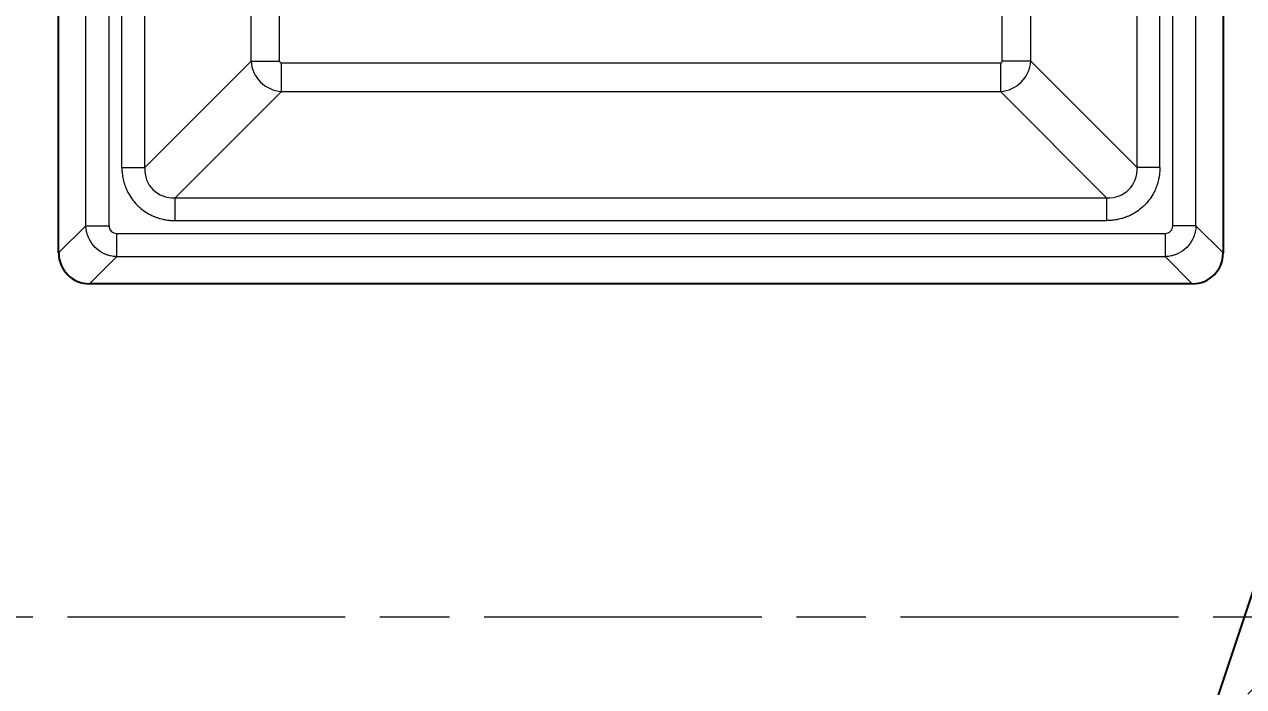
# Model space of a CAD drawing. Header units: millimetres. Extents: x 0 to 1486, y 0 to 1051.
# Drawn here: x 1019.66 to 1050.76, y 287.73 to 304.63 of the extents above; entities that cross this region are included whole.
import ezdxf

# ---------------------------------------------------------------- set-up
doc = ezdxf.new("R2010")
doc.units = ezdxf.units.MM
doc.header["$LTSCALE"] = 1.25
doc.linetypes.add('CHAIN', pattern=[0.3543, 0.2362, -0.0295, 0.0591, -0.0295])
for name, color, linetype, lineweight, true_color in [('Bemaßungen(DIN)', 7, 'Continuous', 5, 0x262659), ('Mittellinie(DIN)', 7, 'CHAIN', 15, 0x262659), ('Schraffur', 7, 'Continuous', 9, 0x1e1e47), ('Sichtbare Kanten(DIN)', 7, 'Continuous', 25, 0x262659), ('Sichtbare tangentiale Kanten(DIN)', 7, 'Continuous', 15, 0x1a1a3e)]:
    doc.layers.add(name, color=color, linetype=linetype, lineweight=lineweight, true_color=true_color)
doc.styles.add('Aktuell-DINGroßer Text', font='arial.ttf')
doc.dimstyles.new('STANDARD-DIN', dxfattribs={"dimscale": 1.25, "dimtxt": 5.25, "dimasz": 2.5, "dimexe": 3.175, "dimexo": 0, "dimgap": 0.8, "dimtad": 1, "dimrnd": 1e-08, "dimtxsty": 'Aktuell-DINGroßer Text', "dimcen": 0.09, "dimdle": 10, "dimclrd": 256, "dimclre": 256, "dimclrt": 256, "dimazin": 2, "dimtfac": 0.666667, "dimtmove": 0, "dimatfit": 3, "dimfxl": 1, "dimtolj": 1, "dimlwd": 25, "dimlwe": 25, "dimarcsym": 0})

# ---------------------------------------------------------------- blocks, each defined once
blk = doc.blocks.new('*D37')
at = {"layer": 'Bemaßungen(DIN)', "color": 250, "linetype": 'Continuous', "lineweight": 25, "true_color": 0x3f3f3f, "transparency": 16777216}
for p, q in [((1105.173, 296.347), (1131.662, 297.272)), ((1081.138, 283.508), (1131.662, 281.744))]:
    blk.add_line(p, q, dxfattribs=at)
for start, end in [(2.81942, 3.63885), (358, 2), (356.36115, 357.18058)]:
    blk.add_arc((909.321, 289.508), 218.508, start, end, dxfattribs=at)
at = {"layer": 'Bemaßungen(DIN)', "color": 250, "linetype": 'Continuous', "true_color": 0x3f3f3f, "transparency": 16777216}
for points in [[(1128.085, 300.278), (1127.044, 300.234), (1127.696, 297.134)], [(1127.044, 278.782), (1128.085, 278.738), (1127.696, 281.882)]]:
    blk.add_solid(points, dxfattribs=at)
at = {"layer": 'Defpoints', "color": 0, "linetype": 'Continuous', "transparency": 16777216}
for p in [(1105.173, 296.347), (909.321, 289.508), (1127.814, 286.966), (1081.138, 283.508)]:
    blk.add_point(p, dxfattribs=at)
at = {"layer": 'Bemaßungen(DIN)', "color": 179, "linetype": 'Continuous', "lineweight": 25, "true_color": 0x262659, "transparency": 16777216, "insert": (1120.267, 285.488), "char_height": 6.5625, "attachment_point": 1, "rotation": 90, "style": 'Aktuell-DINGroßer Text'}
blk.add_mtext('\\A1;4°', dxfattribs=at)
blk = doc.blocks.new('_DotSmall')
at = {"color": 0, "linetype": 'ByBlock', "const_width": 0.5}
blk.add_lwpolyline([(-0.0625, 0, 1), (0.0625, 0, 1)], format="xyb", close=True, dxfattribs=at)
blk = doc.blocks.new('*D87')
at = {"layer": 'Bemaßungen(DIN)', "color": 250, "linetype": 'Continuous', "lineweight": 25, "true_color": 0x3f3f3f, "transparency": 16777216}
for p, q in [((1035.388, 355.358), (1173.308, 355.358)), ((1169.339, 223.658), (1169.339, 355.358)), ((1035.388, 223.658), (1173.308, 223.658))]:
    blk.add_line(p, q, dxfattribs=at)
at = {"layer": 'Defpoints', "color": 0, "linetype": 'Continuous', "transparency": 16777216}
for p in [(1035.388, 355.358), (1169.339, 355.358), (1035.388, 223.658)]:
    blk.add_point(p, dxfattribs=at)
at = {"layer": 'Bemaßungen(DIN)', "color": 250, "linetype": 'Continuous', "lineweight": 25, "true_color": 0x3f3f3f, "transparency": 16777216, "xscale": 3.125, "yscale": 3.125, "zscale": 3.125}
for p, rotation in [((1169.339, 355.358), 90), ((1169.339, 223.658), 270)]:
    blk.add_blockref('_DotSmall', p, dxfattribs=dict(at, rotation=rotation))
at = {"layer": 'Bemaßungen(DIN)', "color": 179, "linetype": 'Continuous', "lineweight": 25, "true_color": 0x262659, "transparency": 16777216, "insert": (1160.451, 273.185), "char_height": 6.5625, "attachment_point": 1, "rotation": 90, "style": 'Aktuell-DINGroßer Text'}
blk.add_mtext('\\A1;131,7{\\H4.375;±0,1}', dxfattribs=at)

msp = doc.modelspace()

# ---------------------------------------------------------------- hatches: boundary and pattern name
at = {"layer": 'Schraffur'}
h = msp.add_hatch(dxfattribs=at)
h.set_pattern_fill('ANSI31', color=256, scale=31.75, style=0)
h.set_pattern_definition([(45, (0, 0), (-2.80633, 2.80633), [])])
edge = h.paths.add_edge_path()
edge.add_line((1074.806, 257.682), (1070.907, 258.517))
edge.add_line((1070.907, 258.517), (1070.907, 286.041))
edge.add_ellipse((1069.407, 286.041), major_axis=(0.505, 1.413), ratio=0.999663, start_angle=289.6568, end_angle=379.6446)
edge.add_line((1069.408, 287.542), (1050.126, 287.542))
edge.add_line((1050.126, 287.542), (1051.437, 291.475))
edge.add_line((1051.437, 291.475), (1069.408, 291.475))
edge.add_ellipse((1069.407, 292.975), major_axis=(0.505, -1.413), ratio=0.999663, start_angle=340.3554, end_angle=430.3432)
edge.add_line((1070.907, 292.975), (1070.907, 318.439))
edge.add_line((1070.907, 318.439), (1076.611, 323.509))
edge.add_line((1076.611, 323.509), (1083.638, 323.509))
edge.add_line((1083.638, 323.509), (1084.138, 323.509))
edge.add_line((1084.138, 323.509), (1084.338, 323.509))
edge.add_line((1084.338, 323.509), (1105.138, 323.509))
edge.add_line((1105.138, 323.509), (1106.138, 323.509))
edge.add_line((1106.138, 323.509), (1106.138, 297.347))
edge.add_ellipse((1105.138, 297.347), major_axis=(0, -1), ratio=1, start_angle=2, end_angle=90, ccw=False)
edge.add_line((1105.173, 296.347), (1081.138, 295.508))
edge.add_line((1081.138, 295.508), (1080.003, 295.508))
edge.add_line((1080.003, 295.508), (1080.003, 320.189))
edge.add_ellipse((1078.502, 320.188), major_axis=(1.097, 1.024), ratio=0.999359, start_angle=316.9941, end_angle=406.9575)
edge.add_line((1078.503, 321.688), (1075.773, 321.688))
edge.add_ellipse((1075.774, 320.188), major_axis=(-1.097, 1.024), ratio=0.999359, start_angle=313.0425, end_angle=403.0059)
edge.add_line((1074.274, 320.189), (1074.274, 292.828))
edge.add_ellipse((1075.774, 292.829), major_axis=(-1.097, -1.024), ratio=0.999359, start_angle=316.9941, end_angle=406.9575)
edge.add_line((1075.773, 291.328), (1080.638, 291.328))
edge.add_ellipse((1080.638, 290.828), major_axis=(0, 0.5), ratio=0.999701, start_angle=270, end_angle=360, ccw=False)
edge.add_line((1081.138, 290.828), (1081.138, 288.188))
edge.add_ellipse((1080.638, 288.188), major_axis=(0, -0.5), ratio=0.999701, start_angle=0, end_angle=90, ccw=False)
edge.add_line((1080.638, 287.688), (1075.773, 287.688))
edge.add_ellipse((1075.774, 286.188), major_axis=(-1.097, 1.024), ratio=0.999359, start_angle=313.0425, end_angle=403.0059)
edge.add_line((1074.274, 286.189), (1074.274, 258.828))
edge.add_ellipse((1075.774, 258.829), major_axis=(-1.097, -1.024), ratio=0.999359, start_angle=316.9941, end_angle=366.7895)
edge = h.paths.add_edge_path(flags=0)
edge.add_ellipse((1100.638, 320.041), major_axis=(0, 1.5), ratio=0.999701, start_angle=270, end_angle=360)
edge.add_line((1100.638, 321.542), (1096.604, 321.542))
edge.add_ellipse((1096.605, 320.041), major_axis=(-1.061, 1.061), ratio=0.999403, start_angle=315.0171, end_angle=404.9829)
edge.add_line((1095.105, 320.042), (1095.105, 305.029))
edge.add_ellipse((1096.605, 305.029), major_axis=(-1.499, -0.056), ratio=0.999701, start_angle=357.8724, end_angle=450)
edge.add_line((1096.661, 303.53), (1100.694, 303.68))
edge.add_ellipse((1100.638, 305.179), major_axis=(1.499, 0.056), ratio=1, start_angle=270, end_angle=357.8718)
edge.add_line((1102.138, 305.179), (1102.138, 320.041))
edge = h.paths.add_edge_path(flags=0)
edge.add_ellipse((1089.671, 301.269), major_axis=(1.499, 0.056), ratio=0.999701, start_angle=270, end_angle=357.8724)
edge.add_line((1091.172, 301.269), (1091.172, 320.042))
edge.add_ellipse((1089.671, 320.041), major_axis=(1.061, 1.061), ratio=0.999403, start_angle=315.0171, end_angle=404.9829)
edge.add_line((1089.672, 321.542), (1085.238, 321.542))
edge.add_ellipse((1085.238, 320.041), major_axis=(0, 1.5), ratio=0.999701, start_angle=0, end_angle=90)
edge.add_line((1083.738, 320.041), (1083.738, 301.104))
edge.add_ellipse((1085.238, 301.104), major_axis=(0, -1.5), ratio=1, start_angle=270, end_angle=362.1282)
edge.add_line((1085.294, 299.605), (1089.727, 299.77))

# ---------------------------------------------------------------- linework, layer by layer
at = {"layer": 'Mittellinie(DIN)', "ltscale": 23.990969}
msp.add_line((192.013, 289.508), (1084.263, 289.508), dxfattribs=at)
at = {"layer": 'Sichtbare Kanten(DIN)'}
for p, q in [((1020.538, 298.796), (1020.538, 411.92)), ((1050.238, 411.92), (1050.238, 298.796)), ((1047.948, 281.008), (1056.011, 305.198)), ((1049.45, 298.008), (1021.326, 298.008))]:
    msp.add_line(p, q, dxfattribs=at)
for centre, major_axis in [((1021.351, 298.82), (-0.583, -0.583)), ((1049.426, 298.82), (0.583, -0.583))]:
    msp.add_ellipse(centre, major_axis=major_axis, ratio=0.970288, start_param=5.512866, end_param=7.053504, dxfattribs=at)
at = {"layer": 'Sichtbare tangentiale Kanten(DIN)'}
for p, q in [((1021.232, 299.49), (1021.232, 411.227)), ((1021.823, 299.49), (1021.823, 411.227)), ((1048.954, 299.49), (1048.954, 411.227)), ((1049.545, 299.49), (1049.545, 411.227)), ((1022.151, 300.979), (1022.151, 337.061)), ((1022.733, 300.979), (1022.733, 337.061)), ((1048.044, 300.979), (1048.044, 337.061)), ((1048.626, 300.979), (1048.626, 337.061)), ((1025.445, 303.691), (1025.445, 336.478)), ((1045.332, 303.691), (1045.332, 336.478)), ((1026.172, 303.691), (1026.172, 336.03)), ((1044.604, 303.691), (1044.604, 336.03)), ((1022.733, 300.979), (1025.445, 303.691)), ((1025.445, 303.691), (1026.172, 303.691)), ((1026.221, 303.642), (1044.556, 303.642)), ((1026.221, 302.915), (1026.221, 303.642)), ((1044.556, 303.642), (1044.556, 302.915)), ((1045.332, 303.691), (1044.604, 303.691)), ((1048.044, 300.979), (1045.332, 303.691)), ((1023.509, 300.203), (1026.221, 302.915)), ((1026.221, 302.915), (1044.556, 302.915)), ((1047.267, 300.203), (1044.556, 302.915)), ((1022.151, 300.979), (1022.733, 300.979)), ((1048.626, 300.979), (1048.044, 300.979)), ((1023.509, 299.621), (1023.509, 300.203)), ((1023.509, 300.203), (1047.267, 300.203)), ((1047.267, 300.203), (1047.267, 299.621)), ((1020.538, 298.796), (1021.232, 299.49)), ((1021.232, 299.49), (1021.823, 299.49)), ((1023.509, 299.621), (1047.267, 299.621)), ((1049.545, 299.49), (1048.954, 299.49)), ((1050.238, 298.796), (1049.545, 299.49)), ((1022.02, 299.293), (1048.757, 299.293)), ((1022.02, 298.702), (1022.02, 299.293)), ((1048.757, 299.293), (1048.757, 298.702)), ((1021.326, 298.008), (1022.02, 298.702)), ((1022.02, 298.702), (1048.757, 298.702)), ((1049.45, 298.008), (1048.757, 298.702))]:
    msp.add_line(p, q, dxfattribs=at)
for centre, major_axis, ratio, start_param, end_param in [((1026.224, 303.694), (0.566, -0.566), 0.950188, 3.956104, 5.468674), ((1026.224, 303.694), (0.0375, 0.0375), 0.943242, 2.385308, 3.897877), ((1044.553, 303.694), (-0.566, -0.566), 0.950188, 0.814511, 2.327081), ((1044.553, 303.694), (-0.0375, 0.0375), 0.943242, 2.385308, 3.897877), ((1023.593, 301.063), (0.65, 0.65), 0.870843, 2.385491, 3.897694), ((1047.183, 301.063), (-0.65, 0.65), 0.870843, 2.385491, 3.897694), ((1022.026, 299.496), (-0.146, -0.146), 0.970883, 5.512439, 7.053932), ((1048.751, 299.496), (-0.146, 0.146), 0.970883, 2.370846, 3.912339)]:
    msp.add_ellipse(centre, major_axis=major_axis, ratio=ratio, start_param=start_param, end_param=end_param, dxfattribs=at)
for points, knots in [([(1022.151, 300.979), (1022.151, 300.953), (1022.151, 300.927), (1022.153, 300.901), (1022.154, 300.882), (1022.155, 300.863), (1022.157, 300.843), (1022.158, 300.837), (1022.158, 300.831), (1022.159, 300.824), (1022.162, 300.799), (1022.165, 300.773), (1022.169, 300.748), (1022.172, 300.735), (1022.174, 300.722), (1022.176, 300.71), (1022.179, 300.697), (1022.181, 300.685), (1022.184, 300.672), (1022.19, 300.647), (1022.196, 300.622), (1022.203, 300.598), (1022.21, 300.573), (1022.217, 300.549), (1022.226, 300.525), (1022.234, 300.501), (1022.243, 300.477), (1022.252, 300.453), (1022.262, 300.43), (1022.272, 300.406), (1022.283, 300.384), (1022.338, 300.269), (1022.408, 300.163), (1022.492, 300.069), (1022.509, 300.05), (1022.526, 300.031), (1022.544, 300.014), (1022.562, 299.996), (1022.58, 299.979), (1022.599, 299.962), (1022.693, 299.878), (1022.799, 299.808), (1022.914, 299.753), (1022.937, 299.742), (1022.96, 299.732), (1022.983, 299.722), (1023.007, 299.713), (1023.031, 299.704), (1023.055, 299.696), (1023.079, 299.687), (1023.103, 299.68), (1023.128, 299.673), (1023.152, 299.666), (1023.177, 299.66), (1023.202, 299.654), (1023.215, 299.651), (1023.227, 299.649), (1023.24, 299.646), (1023.252, 299.644), (1023.265, 299.641), (1023.278, 299.639), (1023.303, 299.635), (1023.329, 299.632), (1023.354, 299.629), (1023.361, 299.628), (1023.367, 299.628), (1023.373, 299.627), (1023.393, 299.625), (1023.412, 299.624), (1023.431, 299.623), (1023.457, 299.621), (1023.483, 299.621), (1023.509, 299.621)], [-5.513202, -5.513202, -5.513202, -5.513202, -5.436809, -5.436809, -5.436809, -5.379514, -5.379514, -5.379514, -5.360415, -5.360415, -5.360415, -5.284022, -5.284022, -5.284022, -5.245825, -5.245825, -5.245825, -5.207629, -5.207629, -5.207629, -5.131235, -5.131235, -5.131235, -5.054842, -5.054842, -5.054842, -4.978448, -4.978448, -4.978448, -4.902055, -4.902055, -4.902055, -4.520088, -4.520088, -4.520088, -4.443694, -4.443694, -4.443694, -4.367301, -4.367301, -4.367301, -3.985334, -3.985334, -3.985334, -3.90894, -3.90894, -3.90894, -3.832547, -3.832547, -3.832547, -3.756153, -3.756153, -3.756153, -3.67976, -3.67976, -3.67976, -3.641563, -3.641563, -3.641563, -3.603367, -3.603367, -3.603367, -3.526973, -3.526973, -3.526973, -3.507875, -3.507875, -3.507875, -3.45058, -3.45058, -3.45058, -3.374186, -3.374186, -3.374186, -3.374186]), ([(1048.626, 300.979), (1048.626, 300.953), (1048.625, 300.927), (1048.624, 300.901), (1048.623, 300.882), (1048.621, 300.863), (1048.619, 300.843), (1048.619, 300.837), (1048.618, 300.831), (1048.617, 300.824), (1048.615, 300.799), (1048.611, 300.773), (1048.607, 300.748), (1048.605, 300.735), (1048.603, 300.722), (1048.6, 300.71), (1048.598, 300.697), (1048.595, 300.685), (1048.592, 300.672), (1048.587, 300.647), (1048.581, 300.622), (1048.574, 300.598), (1048.567, 300.573), (1048.559, 300.549), (1048.551, 300.525), (1048.542, 300.501), (1048.534, 300.477), (1048.524, 300.453), (1048.514, 300.43), (1048.504, 300.406), (1048.493, 300.384), (1048.439, 300.269), (1048.368, 300.163), (1048.285, 300.069), (1048.268, 300.05), (1048.251, 300.031), (1048.233, 300.014), (1048.215, 299.996), (1048.197, 299.979), (1048.178, 299.962), (1048.084, 299.878), (1047.977, 299.808), (1047.863, 299.753), (1047.84, 299.742), (1047.817, 299.732), (1047.793, 299.722), (1047.77, 299.713), (1047.746, 299.704), (1047.722, 299.696), (1047.698, 299.687), (1047.673, 299.68), (1047.649, 299.673), (1047.624, 299.666), (1047.599, 299.66), (1047.574, 299.654), (1047.562, 299.651), (1047.549, 299.649), (1047.537, 299.646), (1047.524, 299.644), (1047.511, 299.641), (1047.499, 299.639), (1047.473, 299.635), (1047.448, 299.632), (1047.422, 299.629), (1047.416, 299.628), (1047.409, 299.628), (1047.403, 299.627), (1047.384, 299.625), (1047.364, 299.624), (1047.345, 299.623), (1047.319, 299.621), (1047.293, 299.621), (1047.267, 299.621)], [-5.513202, -5.513202, -5.513202, -5.513202, -5.436809, -5.436809, -5.436809, -5.379514, -5.379514, -5.379514, -5.360415, -5.360415, -5.360415, -5.284022, -5.284022, -5.284022, -5.245825, -5.245825, -5.245825, -5.207629, -5.207629, -5.207629, -5.131235, -5.131235, -5.131235, -5.054842, -5.054842, -5.054842, -4.978448, -4.978448, -4.978448, -4.902055, -4.902055, -4.902055, -4.520088, -4.520088, -4.520088, -4.443694, -4.443694, -4.443694, -4.367301, -4.367301, -4.367301, -3.985334, -3.985334, -3.985334, -3.90894, -3.90894, -3.90894, -3.832547, -3.832547, -3.832547, -3.756153, -3.756153, -3.756153, -3.67976, -3.67976, -3.67976, -3.641563, -3.641563, -3.641563, -3.603367, -3.603367, -3.603367, -3.526973, -3.526973, -3.526973, -3.507875, -3.507875, -3.507875, -3.45058, -3.45058, -3.45058, -3.374186, -3.374186, -3.374186, -3.374186]), ([(1022.02, 298.702), (1021.991, 298.702), (1021.962, 298.705), (1021.933, 298.709), (1021.911, 298.711), (1021.889, 298.715), (1021.868, 298.72), (1021.861, 298.721), (1021.854, 298.723), (1021.847, 298.725), (1021.818, 298.732), (1021.79, 298.74), (1021.763, 298.75), (1021.749, 298.756), (1021.735, 298.761), (1021.722, 298.767), (1021.708, 298.772), (1021.695, 298.779), (1021.682, 298.785), (1021.603, 298.824), (1021.531, 298.876), (1021.468, 298.938), (1021.406, 299.001), (1021.354, 299.073), (1021.315, 299.152), (1021.309, 299.165), (1021.303, 299.178), (1021.297, 299.192), (1021.291, 299.205), (1021.286, 299.219), (1021.281, 299.233), (1021.271, 299.26), (1021.262, 299.288), (1021.255, 299.316), (1021.253, 299.324), (1021.252, 299.331), (1021.25, 299.338), (1021.245, 299.359), (1021.242, 299.381), (1021.239, 299.403), (1021.235, 299.431), (1021.233, 299.461), (1021.232, 299.49)], [-3.12982, -3.12982, -3.12982, -3.12982, -3.041776, -3.041776, -3.041776, -2.975742, -2.975742, -2.975742, -2.953731, -2.953731, -2.953731, -2.865686, -2.865686, -2.865686, -2.821663, -2.821663, -2.821663, -2.777642, -2.777642, -2.777642, -2.513508, -2.513508, -2.513508, -2.249374, -2.249374, -2.249374, -2.205353, -2.205353, -2.205353, -2.161329, -2.161329, -2.161329, -2.073285, -2.073285, -2.073285, -2.051273, -2.051273, -2.051273, -1.98524, -1.98524, -1.98524, -1.897195, -1.897195, -1.897195, -1.897195]), ([(1049.545, 299.49), (1049.544, 299.461), (1049.542, 299.431), (1049.538, 299.403), (1049.535, 299.381), (1049.531, 299.359), (1049.526, 299.338), (1049.525, 299.331), (1049.523, 299.324), (1049.521, 299.316), (1049.514, 299.288), (1049.506, 299.26), (1049.496, 299.233), (1049.491, 299.219), (1049.485, 299.205), (1049.48, 299.192), (1049.474, 299.178), (1049.468, 299.165), (1049.461, 299.152), (1049.422, 299.073), (1049.37, 299.001), (1049.308, 298.938), (1049.246, 298.876), (1049.173, 298.824), (1049.094, 298.785), (1049.081, 298.779), (1049.068, 298.772), (1049.055, 298.767), (1049.041, 298.761), (1049.028, 298.756), (1049.014, 298.75), (1048.986, 298.74), (1048.958, 298.732), (1048.93, 298.725), (1048.923, 298.723), (1048.916, 298.721), (1048.909, 298.72), (1048.887, 298.715), (1048.866, 298.711), (1048.844, 298.709), (1048.815, 298.705), (1048.786, 298.702), (1048.757, 298.702)], [-3.12982, -3.12982, -3.12982, -3.12982, -3.041776, -3.041776, -3.041776, -2.975742, -2.975742, -2.975742, -2.953731, -2.953731, -2.953731, -2.865686, -2.865686, -2.865686, -2.821663, -2.821663, -2.821663, -2.777642, -2.777642, -2.777642, -2.513508, -2.513508, -2.513508, -2.249374, -2.249374, -2.249374, -2.205353, -2.205353, -2.205353, -2.161329, -2.161329, -2.161329, -2.073285, -2.073285, -2.073285, -2.051273, -2.051273, -2.051273, -1.98524, -1.98524, -1.98524, -1.897195, -1.897195, -1.897195, -1.897195])]:
    msp.add_open_spline(points, degree=3, knots=knots, dxfattribs=at)

# ---------------------------------------------------------------- dimensions: what is measured, and where the dimension line sits
at = {"layer": 'Bemaßungen(DIN)', "color": 250, "linetype": 'Continuous', "lineweight": 25, "true_color": 0x3f3f3f}
dim = msp.add_linear_dim(base=(1169.339, 355.358), p1=(1035.388, 223.658), p2=(1035.388, 355.358), angle=90, dimstyle='STANDARD-DIN', override={"dimgap": 0.8, "dimdec": 2, "dimblk1": 'DotSmall', "dimblk2": 'DotSmall', "dimsah": 1, "dimdle": 0, "dimtol": 1, "dimlim": 0, "dimtp": 0.1, "dimtm": 0.1, "dimtdec": 2, "dimtofl": 0, "dimatfit": 1}, dxfattribs=at)
dim.commit()
dim.dimension.update_dxf_attribs({"geometry": '*D87', "text_midpoint": (1169.339, 289.521), "dimtype": 160})
dim = msp.add_angular_dim_3p(base=(1127.814, 286.966), center=(909.321, 289.508), p1=(1081.138, 283.508), p2=(1105.173, 296.347), dimstyle='STANDARD-DIN', override={"dimgap": 0.8, "dimadec": 2, "dimtol": 0, "dimlim": 0, "dimtp": 0, "dimtm": 0, "dimtdec": 0}, dxfattribs=at)
dim.commit()
dim.dimension.update_dxf_attribs({"geometry": '*D37', "text_midpoint": (1127.829, 289.508), "dimtype": 165})

doc.saveas('drawing.dxf')
